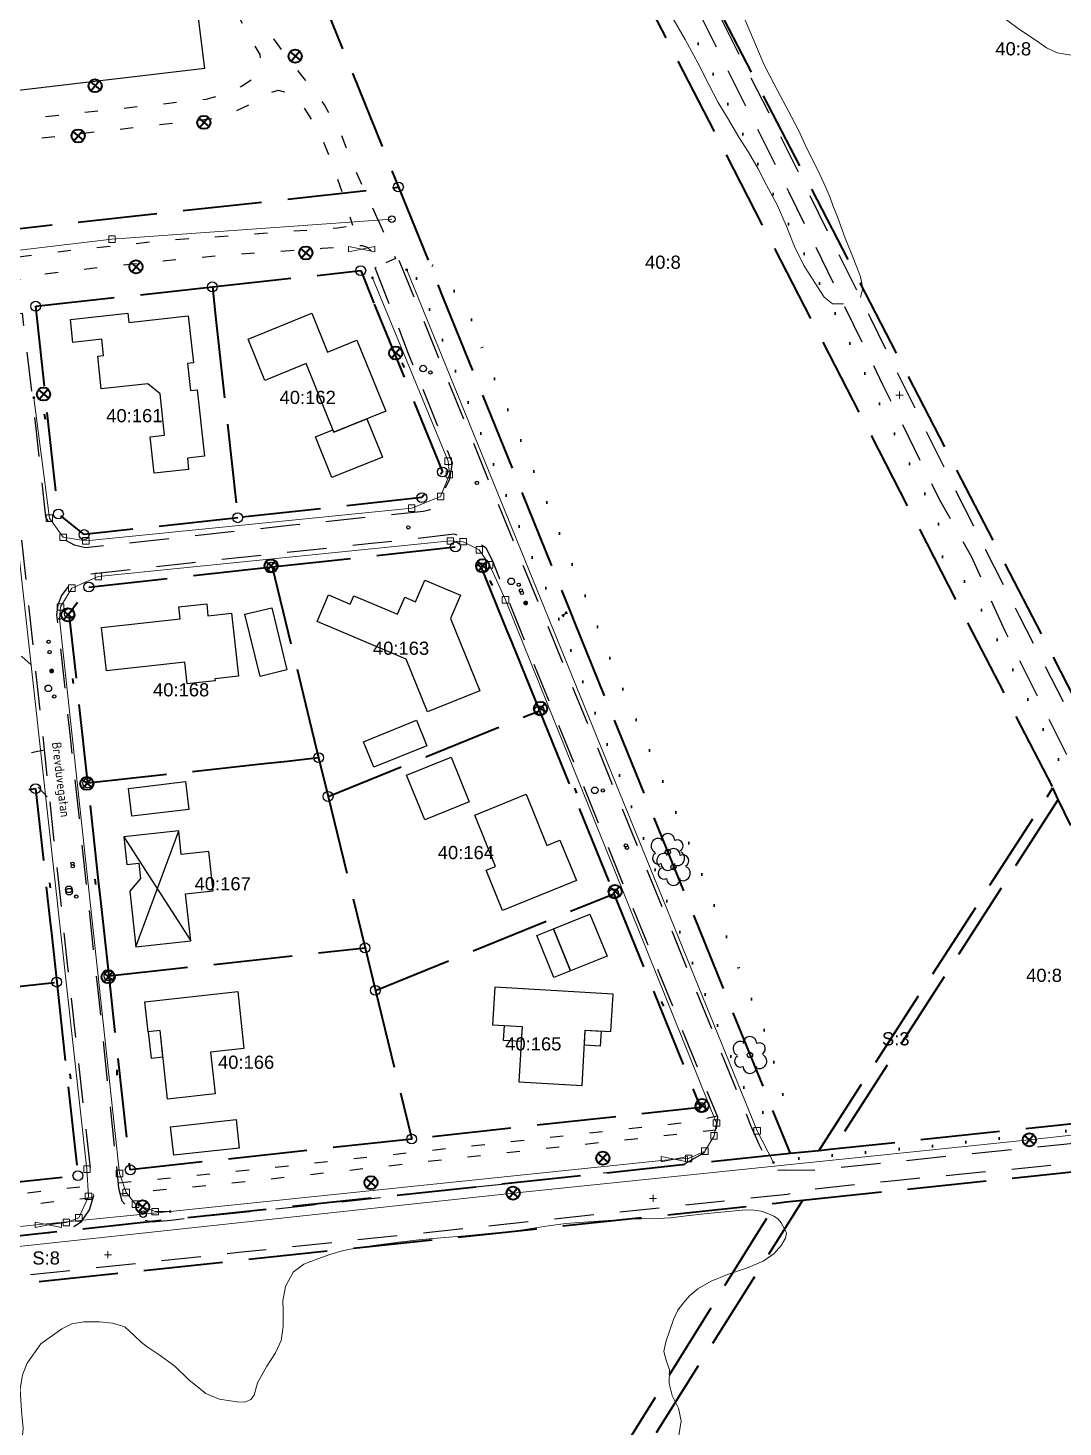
# Model space of a CAD drawing. Header units: metres. Extents: x -12 to 120691, y -61 to 6149382.
# Drawn here: x 120019.4 to 120176.6, y 6148450.2 to 6148662.8 of the extents above; entities that cross this region are included whole.
import ezdxf
from ezdxf.enums import TextEntityAlignment as Align

# ---------------------------------------------------------------- set-up
doc = ezdxf.new("R2010")
doc.units = ezdxf.units.M
for name, pattern in [('Annan_avgränsning_gångban', [6, 2, -4]), ('Annan_avgränsning_körbana', [10, 6, -4]), ('Fastighetsgräns', [16, 12, -4]), ('Heldragen__fast_', [0]), ('Heldragen__skalber__', [0]), ('Heldragen_linje', [2, 1, 1]), ('Prickad__fast_', [5, 0, -5])]:
    doc.linetypes.add(name, pattern=pattern)
doc.layers.get('0').update_dxf_attribs({"linetype": 'CONTINUOUS'})
for name, color, linetype, lineweight in [('BET.BOL_LINE', 9, 'Heldragen_linje', 25), ('BOSTAD.L_LINE', 9, 'Heldragen_linje', 25), ('DR_LINE', 9, 'Heldragen__fast_', 18), ('FASTGR_LINE', 7, 'Fastighetsgräns', 35), ('GÅNGBK_LINE', 9, 'Annan_avgränsning_gångban', 25), ('HÖJDK-1_LINE', 9, 'Heldragen_linje', 18), ('KÖRBANK_LINE', 9, 'Annan_avgränsning_körbana', 25), ('LINJE_LINE', 9, 'Heldragen__fast_', 18), ('STAKE_LINE', 9, 'staket', 25), ('TSKÄRTL_LINE', 9, 'Heldragen_linje', 25), ('TUTHU.L_LINE', 9, 'Heldragen_linje', 25), ('UTHUSL_LINE', 9, 'Heldragen_linje', 25), ('ÄGOSL.K_LINE', 9, 'Prickad__fast_', 60)]:
    doc.layers.add(name, color=color, linetype=linetype, lineweight=lineweight)
for name, color, linetype in [('BV_POINT', 9, 'CONTINUOUS'), ('DAG_POINT', 3, 'CONTINUOUS'), ('DDI_POINT', 9, 'CONTINUOUS'), ('DIB_POINT', 9, 'CONTINUOUS'), ('DRG_POINT', 3, 'CONTINUOUS'), ('DRN_POINT', 7, 'CONTINUOUS'), ('DSP_POINT', 9, 'CONTINUOUS'), ('FASTID_POINT', 9, 'CONTINUOUS'), ('FREGNRT_TEXT', 9, 'CONTINUOUS'), ('GRÄ_POINT', 9, 'CONTINUOUS'), ('HPF_POINT', 7, 'CONTINUOUS'), ('SAG_POINT', 1, 'CONTINUOUS'), ('STOLP.B_POINT', 9, 'CONTINUOUS'), ('TRÄD.LÖ_POINT', 9, 'CONTINUOUS'), ('VDI_POINT', 9, 'CONTINUOUS'), ('VSV_POINT', 5, 'CONTINUOUS'), ('väg-gatunamn text', 3, 'CONTINUOUS')]:
    doc.layers.add(name, color=color, linetype=linetype)
doc.styles.add('ISO', font='iso.shx')
doc.styles.add('Standard_CAD', font='ARIAL.TTF', dxfattribs={"height": 0.2})
doc.linetypes.add('staket', pattern='A,15,["//",ISO,S=3,R=0,X=0,Y=-1.5],15', length=30)

# ---------------------------------------------------------------- blocks, each defined once
blk = doc.blocks.new('Plus__fast_')
at = {"color": 0, "linetype": 'Heldragen__skalber__', "lineweight": 0, "flags": 128}
for points in [[(-0.0675, 0), (0.0675, 0)], [(0, -0.0675), (0, 0.0675)]]:
    blk.add_lwpolyline(points, dxfattribs=at)
blk = doc.blocks.new('DOSSYMB_22')
at = {"color": 0, "linetype": 'Heldragen__skalber__', "lineweight": 0, "flags": 128}
blk.add_lwpolyline([(-50, 10), (-50, -10), (50, 10), (50, -10), (-50, 10)], dxfattribs=at)
blk = doc.blocks.new('Cirkel')
blk.add_ellipse((0, 0), major_axis=(0.5, 0), ratio=1)
blk = doc.blocks.new('DIB')
blk.add_hatch(color=0).paths.add_polyline_path([(0.3, 0, 1), (-0.3, 0, 1)], flags=0)
at = {"color": 0, "linetype": 'Heldragen__skalber__', "lineweight": 0, "flags": 128}
blk.add_lwpolyline([(0.3, 0, 1), (-0.3, 0, 1), (0.3, 0)], format="xyb", dxfattribs=at)
blk = doc.blocks.new('Rektangel')
at = {"color": 0, "linetype": 'Heldragen__skalber__', "lineweight": 0, "flags": 128}
blk.add_lwpolyline([(-0.5, -0.5), (-0.5, 0.5), (0.5, 0.5), (0.5, -0.5), (-0.5, -0.5)], dxfattribs=at)
blk = doc.blocks.new('Ventil')
at = {"color": 0, "linetype": 'Heldragen__skalber__', "lineweight": 35, "flags": 128}
blk.add_lwpolyline([(-0.4, 0), (0.4, 0)], dxfattribs=at)
blk = doc.blocks.new('Belysningsstolpe')
at = {"color": 0, "linetype": 'Heldragen__skalber__', "lineweight": 35, "flags": 128}
for points in [[(-0.38, 0.32), (0.38, -0.32)], [(-0.32, -0.38), (0.32, 0.38)]]:
    blk.add_lwpolyline(points, dxfattribs=at)
at = {"color": 0, "linetype": 'Heldragen__skalber__', "lineweight": 35}
blk.add_circle((0, 0), 0.5, dxfattribs=at)
blk = doc.blocks.new('Gränspunkt')
at = {"color": 0, "linetype": 'Heldragen__skalber__', "lineweight": 25}
blk.add_circle((0, 0), 0.5, dxfattribs=at)
blk = doc.blocks.new('Rutnätspunkt_1')
at = {"color": 0, "linetype": 'Heldragen__skalber__', "lineweight": 25, "flags": 128}
for points in [[(-0.5, 0), (-0.08, 0)], [(0, 0.5), (0, 0.08)], [(0.5, 0), (0.08, 0)], [(0, -0.5), (0, -0.08)]]:
    blk.add_lwpolyline(points, dxfattribs=at)
blk = doc.blocks.new('Backvattenlucka')
for points in [[(0, 0), (-0.4, 0.2), (-0.4, -0.2)], [(0, 0), (0.4, 0.2), (0.4, -0.2)]]:
    blk.add_hatch(color=9).paths.add_polyline_path(points, flags=0)
at = {"color": 0, "linetype": 'Heldragen__skalber__', "lineweight": 0, "flags": 128}
for points in [[(0, 0), (-0.4, 0.2), (-0.4, -0.2), (0, 0)], [(0, 0), (0.4, 0.2), (0.4, -0.2), (0, 0)]]:
    blk.add_lwpolyline(points, dxfattribs=at)
blk = doc.blocks.new('LÖVTRÄD', base_point=(2, 2))
blk.add_circle((2, 2), 0.08)
for centre, radius, start, end in [((2, 2.352), 0.208, 0, 180), ((1.712, 2.192), 0.222, 59.744, 239.744), ((2.288, 2.192), 0.179, 296.565, 116.565), ((1.712, 1.808), 0.179, 116.565, 296.565), ((2.288, 1.808), 0.222, 239.744, 59.744), ((2, 1.648), 0.208, 180, 0)]:
    blk.add_arc(centre, radius, start, end)

msp = doc.modelspace()

# ---------------------------------------------------------------- linework, layer by layer
at = {"layer": 'BET.BOL_LINE', "flags": 128}
for points in [[(120034.002, 6148539.894), (120044.176, 6148524.108)], [(120035.825, 6148523.187), (120042.333, 6148540.806)]]:
    msp.add_lwpolyline(points, dxfattribs=at)
at = {"layer": 'BOSTAD.L_LINE', "flags": 128}
for points in [[(120043.787, 6148619.037), (120044.57, 6148611.9), (120043.675, 6148611.802), (120044.124, 6148607.71), (120045.144, 6148607.821), (120046.253, 6148597.722), (120043.648, 6148597.436), (120043.836, 6148595.727), (120038.628, 6148595.155), (120038.019, 6148600.701), (120040.205, 6148600.942), (120039.515, 6148607.231), (120037.641, 6148608.744), (120030.581, 6148607.97), (120030.038, 6148612.92), (120030.933, 6148613.018), (120030.66, 6148615.504), (120026.267, 6148615.025), (120025.886, 6148618.504), (120034.597, 6148619.459), (120034.752, 6148618.047), (120043.787, 6148619.037)], [(120069.416, 6148615.36), (120073.79, 6148604.584), (120065.902, 6148601.383), (120061.673, 6148611.802), (120055.408, 6148609.259), (120052.865, 6148615.522), (120062.548, 6148619.453), (120064.946, 6148613.546), (120069.416, 6148615.36)], [(120080.13, 6148558.884), (120076.884, 6148566.878), (120063.363, 6148572.639), (120065.08, 6148576.669), (120068.392, 6148575.257), (120068.938, 6148576.538), (120075.563, 6148573.716), (120076.663, 6148576.299), (120078.318, 6148575.593), (120079.73, 6148578.905), (120085.13, 6148576.605), (120083.621, 6148573.09), (120088.08, 6148562.112), (120080.13, 6148558.884)], [(120051.413, 6148564.3), (120047.834, 6148563.908), (120047.867, 6148563.61), (120043.642, 6148563.147), (120043.282, 6148566.429), (120031.354, 6148565.122), (120030.63, 6148571.733), (120042.559, 6148573.039), (120042.363, 6148574.828), (120046.587, 6148575.29), (120046.784, 6148573.501), (120050.362, 6148573.893), (120051.413, 6148564.3)], [(120087.295, 6148543.207), (120095.087, 6148546.372), (120098.248, 6148538.59), (120100.246, 6148539.401), (120102.733, 6148533.277), (120091.5, 6148528.716), (120089.014, 6148534.838), (120090.456, 6148535.425), (120087.295, 6148543.207)], [(120035.825, 6148523.187), (120044.176, 6148524.108), (120043.386, 6148531.264), (120047.561, 6148531.725), (120046.903, 6148537.689), (120042.728, 6148537.228), (120042.333, 6148540.806), (120034.002, 6148539.894), (120034.47, 6148535.719), (120036.259, 6148535.917), (120036.517, 6148533.581), (120034.895, 6148531.671), (120035.825, 6148523.187)], [(120040.644, 6148500.057), (120039.501, 6148510.494), (120037.712, 6148510.298), (120037.213, 6148514.851), (120051.309, 6148516.394), (120052.254, 6148507.767), (120047.183, 6148507.211), (120047.88, 6148500.85), (120040.644, 6148500.057)], [(120108.309, 6148516.001), (120090.34, 6148517.045), (120090.009, 6148511.355), (120094.501, 6148511.093), (120094.014, 6148502.708), (120103.597, 6148502.151), (120104.086, 6148510.536), (120107.979, 6148510.31), (120108.309, 6148516.001)]]:
    msp.add_lwpolyline(points, dxfattribs=at)
at = {"layer": 'DR_LINE', "flags": 128}
for points in [[(119835.777, 6148611.393), (119872.655, 6148613.429), (119946.844, 6148619.887), (119996.03, 6148626.38), (120032.202, 6148630.693), (120074.72, 6148633.764)], [(120071.785, 6148624.845), (120083.265, 6148596.996), (120083.442, 6148594.971), (120082.124, 6148591.624), (120077.723, 6148589.859), (120028.241, 6148584.889), (120024.806, 6148585.415), (120022.691, 6148588.319), (120020.319, 6148606.625)], [(120076.964, 6148626.069), (120130.188, 6148495.245), (120132.669, 6148490.436)], [(120022.556, 6148480.945), (120025.267, 6148481.327), (120027.165, 6148482.033), (120028.627, 6148485.289), (120028.406, 6148489.41), (120015.53, 6148605.851)], [(120024.235, 6148573.029), (120024.381, 6148574.826), (120026.114, 6148577.702), (120030.126, 6148579.44), (120083.598, 6148584.852), (120085.551, 6148584.745), (120087.992, 6148583.499), (120089.567, 6148581.223), (120091.957, 6148575.91), (120124.018, 6148496.428), (120123.64, 6148494.475), (120122.231, 6148492.142), (120119.791, 6148491.055), (120117.622, 6148490.945)], [(120041.045, 6148482.974), (120038.77, 6148482.965), (120035.787, 6148484.101), (120034.375, 6148485.89), (120033.342, 6148488.763), (120024.235, 6148573.029)], [(120117.622, 6148490.945), (120041.045, 6148482.974)], [(120041.045, 6148482.974), (120009.477, 6148479.839)]]:
    msp.add_lwpolyline(points, dxfattribs=at)
at = {"layer": 'FASTGR_LINE', "flags": 128}
for points in [[(120210.036, 6148499.646), (120053.044, 6148803.948)], [(120081.445, 6148728.821), (120175.105, 6148547.358)], [(120044.765, 6148715.277), (120075.709, 6148638.628)], [(119830.444, 6148658.638), (119833.882, 6148651.331), (119835.361, 6148612.309), (120075.709, 6148638.628)], [(120075.709, 6148638.628), (120082.478, 6148621.863)], [(120047.454, 6148623.462), (120069.987, 6148625.93), (120072.048, 6148620.848)], [(120020.613, 6148620.523), (120047.454, 6148623.462)], [(120047.454, 6148623.462), (120047.996, 6148618.508)], [(120021.12, 6148615.892), (120020.613, 6148620.523)], [(120072.048, 6148620.848), (120082.397, 6148595.343), (120079.266, 6148591.443), (120051.295, 6148588.381)], [(120082.478, 6148621.863), (120101.785, 6148574.13)], [(120047.996, 6148618.508), (120051.295, 6148588.381)], [(120051.295, 6148588.381), (120027.968, 6148585.826), (120024.07, 6148588.957), (120021.12, 6148615.892)], [(120056.516, 6148580.905), (120084.374, 6148583.956), (120088.295, 6148580.803), (120092.198, 6148571.189)], [(120028.681, 6148577.857), (120056.516, 6148580.905)], [(120056.516, 6148580.905), (120062.52, 6148556.299)], [(120028.542, 6148548.103), (120025.725, 6148573.845), (120028.681, 6148577.857)], [(120101.785, 6148574.13), (120102.466, 6148572.47)], [(120092.198, 6148571.189), (120092.874, 6148569.521)], [(120102.466, 6148572.47), (120135.188, 6148491.808)], [(120092.874, 6148569.521), (120097.123, 6148559.061)], [(120065.024, 6148546.04), (120097.123, 6148559.061)], [(120097.123, 6148559.061), (120108.407, 6148531.263)], [(120062.52, 6148556.299), (120062.977, 6148554.423)], [(120062.977, 6148554.423), (120063.583, 6148551.939)], [(120058.862, 6148551.423), (120063.583, 6148551.939)], [(120063.583, 6148551.939), (120065.024, 6148546.04)], [(120028.542, 6148548.103), (120055.295, 6148551.032)], [(120055.295, 6148551.032), (120058.862, 6148551.423)], [(120030.224, 6148532.755), (120028.542, 6148548.103)], [(119987.787, 6148543.64), (120020.59, 6148547.232), (120022.77, 6148527.323)], [(120065.024, 6148546.04), (120070.636, 6148523.036)], [(120139.537, 6148492.222), (120175.105, 6148547.358)], [(120175.917, 6148545.568), (120141.727, 6148492.453)], [(120175.917, 6148545.568), (120175.105, 6148547.358)], [(120198.832, 6148498.467), (120175.917, 6148545.568)], [(120030.449, 6148530.693), (120030.224, 6148532.755)], [(120031.754, 6148518.78), (120030.449, 6148530.693)], [(120072.211, 6148516.58), (120108.407, 6148531.263)], [(120108.407, 6148531.263), (120121.591, 6148498.795), (120077.725, 6148493.992)], [(120022.77, 6148527.323), (120022.996, 6148525.258)], [(120022.996, 6148525.258), (120023.809, 6148517.839)], [(120031.754, 6148518.78), (120070.636, 6148523.036)], [(120070.636, 6148523.036), (120072.211, 6148516.58)], [(120023.809, 6148517.839), (120027.028, 6148488.439), (119994.225, 6148484.847)], [(120011.519, 6148516.492), (120023.809, 6148517.839)], [(120077.725, 6148493.992), (120034.981, 6148489.31), (120031.754, 6148518.78)], [(120072.211, 6148516.58), (120077.725, 6148493.992)], [(120198.832, 6148498.467), (120141.727, 6148492.453)], [(120141.727, 6148492.453), (120139.537, 6148492.222)], [(120135.188, 6148491.808), (119963.131, 6148473.403)], [(120139.537, 6148492.222), (120135.188, 6148491.808)], [(120137.122, 6148484.705), (120202.208, 6148491.57)], [(119957.508, 6148465.587), (120132.484, 6148484.176)], [(120049.274, 6148349.473), (120133.065, 6148484.249)], [(120274.409, 6148243.664), (120138.86, 6148282.197), (120052.532, 6148350.29), (120137.122, 6148484.705)], [(120132.484, 6148484.176), (120133.065, 6148484.249)], [(120133.065, 6148484.249), (120134.584, 6148484.437)], [(120134.584, 6148484.437), (120137.122, 6148484.705)]]:
    msp.add_lwpolyline(points, dxfattribs=at)
at = {"layer": 'GÅNGBK_LINE', "flags": 128}
for points in [[(120072.633, 6148633.571), (120068.745, 6148642.156), (120067.078, 6148646.456), (120064.489, 6148651.125), (120061.596, 6148654.862), (120058.13, 6148659.251), (120056.504, 6148661.517), (120054.519, 6148665.07), (120052.586, 6148669.931), (120051.673, 6148675.811), (120050.59, 6148685.197), (120049.911, 6148690.807), (120048.986, 6148695.464), (120046.901, 6148700.369), (120045.041, 6148703.481), (120043.497, 6148705.006), (120040.732, 6148706.735), (120038.105, 6148707.729), (120033.85, 6148708.944), (120028.618, 6148710.054), (120023.485, 6148710.628), (120017.418, 6148711.125), (120010.655, 6148711.292), (120004.468, 6148711.123), (119994.768, 6148710.513), (119986.041, 6148709.512)], [(120036.394, 6148699.829), (120036.593, 6148701.689), (120036.791, 6148702.771), (120037.824, 6148703.805), (120038.541, 6148704.402), (120040.839, 6148703.246), (120042.153, 6148702.134), (120043.712, 6148700.085), (120045.203, 6148697.025), (120046.326, 6148693.727), (120047.005, 6148689.835), (120047.842, 6148682.309), (120048.8, 6148674.104), (120049.564, 6148669.551), (120051.388, 6148664.647), (120053.161, 6148661.234), (120054.676, 6148658.774), (120054.836, 6148657.285), (120054.601, 6148656.107), (120053.954, 6148655.273), (120051.865, 6148653.877), (120048.704, 6148652.501), (120046.433, 6148651.933), (120016.573, 6148648.679), (119986.122, 6148645.204), (119981.518, 6148644.845), (119979.682, 6148645.872), (119976.963, 6148648.603), (119975.714, 6148651.202), (119975.135, 6148655.469), (119974.482, 6148660.084), (119973.451, 6148663.231), (119971.882, 6148666.026), (119970.253, 6148668.346), (119969.362, 6148669.583), (119971.192, 6148671.103), (119965.754, 6148677.878), (119963.96, 6148676.377), (119963.099, 6148677.369), (119962.486, 6148679.089), (119962.682, 6148681.263), (119963.481, 6148684.687), (119964.848, 6148687.378), (119967.445, 6148690.375), (119969.485, 6148692.337), (119973.529, 6148695.931), (119978.506, 6148696.445), (119978.733, 6148693.149)], [(120016.996, 6148632.603), (120015.696, 6148643.531), (120016.221, 6148644.671), (120017.124, 6148645.611), (120032.033, 6148647.283), (120045.255, 6148648.784), (120047.626, 6148649.1), (120050.548, 6148649.972), (120053.909, 6148651.574), (120055.794, 6148652.812), (120057.444, 6148653.349), (120059.23, 6148652.909), (120061.367, 6148650.66), (120063.803, 6148646.771), (120065.84, 6148641.798), (120068.742, 6148632.814)], [(120072.633, 6148633.571), (120075.262, 6148627.767), (120072.511, 6148626.513), (120072.443, 6148626.704), (120071.708, 6148628.8), (120071.018, 6148629.429), (120070.272, 6148629.716), (120064.13, 6148629.275), (120048.853, 6148628.213), (120032.805, 6148626.674), (120018.35, 6148624.956), (120017.803, 6148624.118), (120017.951, 6148622.263), (120018.273, 6148619.434), (120015.132, 6148619.077), (120014.897, 6148621.848), (120014.707, 6148623.82), (120013.946, 6148624.437), (120012.347, 6148624.236), (119996.266, 6148621.95), (119981.239, 6148619.933), (119958.11, 6148617.041), (119945.299, 6148615.564), (119944.82, 6148615.06), (119944.723, 6148614.028), (119944.932, 6148612.384), (119941.552, 6148611.955), (119941.469, 6148613.592), (119941.262, 6148614.495), (119940.858, 6148615.051), (119938.903, 6148614.857), (119918.776, 6148612.811), (119900.609, 6148611.294), (119878.428, 6148609.594), (119877.62, 6148608.593), (119877.944, 6148604.511), (119874.751, 6148604.258), (119874.462, 6148608.456), (119873.635, 6148609.284), (119862.666, 6148608.599)], [(120018.007, 6148628.032), (120024.782, 6148628.903), (120040.47, 6148630.551), (120059.309, 6148631.913), (120066.448, 6148632.424), (120068.742, 6148632.814)], [(120021.951, 6148553.093), (120020.67, 6148552.798), (120019.776, 6148552.592), (120018.551, 6148552.775), (120017.127, 6148553.261), (120015.569, 6148554.11), (120014.043, 6148555.114), (120012.339, 6148556.332), (120011.093, 6148557.359), (120009.865, 6148558.542), (120008.655, 6148559.866), (120007.769, 6148561.136), (120007.319, 6148562.486), (120007.13, 6148564.133), (120007.203, 6148565.536), (120007.531, 6148566.765), (120008.416, 6148568.236), (120009.568, 6148569.203), (120010.771, 6148569.774), (120011.939, 6148570.03), (120013.092, 6148569.956), (120014.316, 6148569.647), (120016.121, 6148568.946), (120017.855, 6148567.869), (120018.488, 6148567.314), (120020.617, 6148565.451)], [(119950.748, 6148560.956), (119952.4, 6148562.787), (119952.811, 6148563.242), (119953.631, 6148564.297), (119954.578, 6148565.184), (119955.447, 6148565.766), (119956.406, 6148566.147), (119957.556, 6148565.996), (119959.029, 6148565.695), (119960.549, 6148565.297), (119961.962, 6148564.789), (119963.062, 6148564.245), (119964.442, 6148563.465), (119965.198, 6148562.852), (119972.122, 6148560.588), (119973.339, 6148560.791), (119974.466, 6148560.969), (119975.674, 6148561.008), (119976.806, 6148560.865), (119978.659, 6148560.44), (119980.445, 6148559.889), (119982.118, 6148559.32), (119983.814, 6148558.411), (119985.51, 6148557.037), (119986.947, 6148555.762), (119989.073, 6148554.3), (119990.94, 6148553.434), (119993.263, 6148552.705), (119994.995, 6148552.476), (119996.931, 6148552.484), (119998.964, 6148553.039), (120000.933, 6148553.881), (120002.839, 6148554.258), (120005.054, 6148554.411), (120006.858, 6148554.451), (120008.632, 6148554.265), (120010.578, 6148553.908), (120012.335, 6148553.311), (120013.971, 6148552.557), (120015.675, 6148551.55), (120017.297, 6148550.542), (120018.684, 6148549.605), (120019.96, 6148548.501), (120020.877, 6148547.538), (120022.764, 6148545.558)], [(120033.126, 6148487.327), (120055.866, 6148489.589), (120119.374, 6148496.52), (120124.111, 6148497.51)], [(120123.978, 6148495.358), (120120.234, 6148494.928), (120096.885, 6148492.401), (120053.555, 6148487.603), (120033.434, 6148485.609)], [(119959.763, 6148479.101), (119985.82, 6148481.938), (120029.221, 6148486.961)], [(120029.333, 6148485.081), (120026.844, 6148484.833), (120000.918, 6148481.904), (119962.169, 6148477.61), (119960.089, 6148477.355)]]:
    msp.add_lwpolyline(points, dxfattribs=at)
at = {"layer": 'HÖJDK-1_LINE', "flags": 128}
for points in [[(120340.956, 6148789.762), (120340.294, 6148788.283), (120339.054, 6148787.491), (120336.554, 6148786.045), (120333.539, 6148784.802), (120331, 6148783.915), (120329.544, 6148783.373), (120327.225, 6148782.319), (120324.378, 6148780.864), (120321.275, 6148778.961), (120318.492, 6148776.254), (120316.727, 6148773.546), (120315.639, 6148771.096), (120315.364, 6148769.538), (120315.702, 6148768.289), (120316.579, 6148763.743), (120317.4, 6148759.116), (120317.469, 6148756.694), (120317.181, 6148755.043), (120317.25, 6148753.212), (120317.464, 6148750.317), (120317.543, 6148746.707), (120317.429, 6148743.966), (120317.557, 6148741.17), (120317.875, 6148738.049), (120318.034, 6148735.871), (120317.833, 6148733.502), (120317.637, 6148730.169), (120317.371, 6148727.654), (120317.018, 6148725.831), (120316.77, 6148723.809), (120316.322, 6148722.41), (120315.744, 6148720.939), (120315.189, 6148719.38), (120314.453, 6148715.959), (120314.064, 6148714.162), (120313.784, 6148710.942), (120314.106, 6148706.06), (120314.239, 6148702.425), (120314.666, 6148699.327), (120315.028, 6148697.194), (120315.784, 6148694.633), (120316.233, 6148692.251), (120316.121, 6148689.609), (120315.839, 6148687.168), (120315.285, 6148685.67), (120314.617, 6148684.003), (120313.896, 6148682.559), (120313.099, 6148680.45), (120311.713, 6148677.338), (120310.48, 6148675.361), (120309.395, 6148673.924), (120308.232, 6148672.389), (120306.76, 6148670.169), (120304.928, 6148667.165), (120303.67, 6148665.015), (120302.63, 6148663.814), (120301.465, 6148662.676), (120299.846, 6148661.173), (120298.177, 6148659.646), (120297.06, 6148658.806), (120297.047, 6148658.801), (120296.444, 6148657.676), (120295.291, 6148654.881), (120294.045, 6148652.361), (120292.748, 6148649.407), (120291.194, 6148647.616), (120289.49, 6148646.425), (120287.525, 6148645.767), (120284.423, 6148645.178), (120281.308, 6148645.134), (120279.331, 6148645.148), (120277.351, 6148645.025), (120274.249, 6148644.382), (120271.367, 6148643.655), (120269.505, 6148643.192), (120267.468, 6148642.7), (120265.584, 6148642.363), (120262.506, 6148641.713), (120259.555, 6148641.193), (120257.553, 6148641.222), (120254.82, 6148641.794), (120251.64, 6148642.163), (120248.313, 6148642.668), (120245.601, 6148643.025), (120243.21, 6148643.372), (120240.728, 6148644.059), (120237.241, 6148645.191), (120233.974, 6148646.252), (120230.703, 6148647.077), (120227.774, 6148647.677), (120225.607, 6148648.133), (120223.665, 6148648.644), (120221.403, 6148649.237), (120218.973, 6148650.073), (120216.196, 6148650.899), (120212.729, 6148651.793), (120209.134, 6148652.484), (120207.092, 6148652.965), (120205.743, 6148653.516), (120203.918, 6148654.294), (120201.265, 6148655.174), (120198.752, 6148655.576), (120196.14, 6148655.923), (120194.218, 6148656.273), (120191.78, 6148656.71), (120190.615, 6148656.86), (120190.147, 6148656.919), (120187.842, 6148657.238), (120184.731, 6148657.388), (120182.969, 6148657.705), (120180.928, 6148658.185), (120178.168, 6148658.602), (120175.754, 6148659.037), (120174.162, 6148659.776), (120172.724, 6148660.776), (120170.016, 6148662.57), (120166.29, 6148665.351), (120162.696, 6148667.388), (120159.875, 6148668.494), (120158.032, 6148668.989), (120156.483, 6148669.37), (120154.731, 6148669.566), (120151.744, 6148669.737), (120148.175, 6148670.473), (120145.151, 6148671.314), (120141.99, 6148672.665), (120138.948, 6148673.836), (120136.622, 6148674.994), (120133.043, 6148677.68), (120130.11, 6148679.39), (120127.778, 6148680.19), (120125.42, 6148680.922), (120124.138, 6148681.059), (120123.157, 6148680.83), (120122.465, 6148680.264), (120121.673, 6148678.944), (120121.713, 6148677.819), (120122.238, 6148676.128), (120122.962, 6148674.309), (120124.009, 6148672.237), (120126.319, 6148668.361), (120128.599, 6148663.515), (120130.108, 6148659.926), (120131.268, 6148657.209), (120132.049, 6148655.611), (120133.282, 6148653.312), (120134.951, 6148650.141), (120136.484, 6148647.268), (120137.763, 6148644.499), (120139.405, 6148641.179), (120140.636, 6148638.56), (120141.229, 6148637.115), (120141.702, 6148635.82), (120142.387, 6148634.077), (120142.893, 6148632.682), (120143.541, 6148630.841), (120144.553, 6148628.399), (120145.423, 6148626.181), (120145.911, 6148624.998), (120146.222, 6148623.237), (120145.87, 6148621.91), (120145.853, 6148621.895)], [(120143.288, 6148620.865), (120141.655, 6148620.901), (120140.358, 6148621.891), (120138.906, 6148624.193), (120137.267, 6148626.722), (120135.841, 6148629.593), (120134.593, 6148632.782), (120133.219, 6148635.923), (120131.613, 6148638.895), (120130.327, 6148641.417), (120128.875, 6148643.942), (120127.411, 6148646.221), (120125.705, 6148649.121), (120124.294, 6148651.472), (120122.867, 6148654.195), (120121.251, 6148657.39), (120119.263, 6148661.038), (120117.435, 6148664.164), (120115.17, 6148667.57), (120113.106, 6148670.428), (120111.224, 6148673.432), (120109.856, 6148676.524), (120108.56, 6148678.6), (120106.172, 6148681.589), (120103.391, 6148684.615), (120101.42, 6148686.139), (120099.072, 6148687.418), (120096.184, 6148688.84), (120093.492, 6148690.196), (120091.149, 6148691.721), (120088.424, 6148693.894), (120086.769, 6148695.499), (120084.315, 6148696.704), (120081.237, 6148698.552), (120078.888, 6148699.764), (120076.72, 6148701.604), (120075.519, 6148704.174), (120074.656, 6148706.588), (120073.973, 6148708.901), (120072.544, 6148711.944), (120070.741, 6148715.39), (120068.4, 6148719.441), (120066.369, 6148723.04), (120064.01, 6148726.151), (120061.947, 6148729.109), (120060.791, 6148731.087)], [(120074.375, 6148367.805), (120074.58, 6148368.437), (120074.924, 6148369.419), (120075.429, 6148371.015), (120075.883, 6148372.737), (120076.33, 6148374.606), (120076.746, 6148376.55), (120077.144, 6148378.842), (120077.472, 6148381.183), (120077.676, 6148383.527), (120078.145, 6148386.162), (120078.806, 6148388.374), (120079.488, 6148390.189), (120079.95, 6148392.008), (120080.24, 6148393.585), (120080.699, 6148395.8), (120081.453, 6148398.578), (120082.383, 6148400.759), (120083.293, 6148403.164), (120083.887, 6148405.055), (120084.961, 6148407.332), (120086.197, 6148409.582), (120088.456, 6148412.429), (120089.862, 6148414.453), (120091.111, 6148417.024), (120092.936, 6148419.928), (120095.052, 6148422.803), (120097.497, 6148425.769), (120099.988, 6148428.933), (120102.99, 6148431.647), (120105.35, 6148433.441), (120107.806, 6148435.137), (120110.043, 6148437.048), (120112.617, 6148439.602), (120114.96, 6148442.25), (120116.465, 6148444.42), (120117.722, 6148446.866), (120118.234, 6148448.635), (120118.634, 6148451.174), (120118.24, 6148453.109), (120117.283, 6148455.056), (120116.812, 6148456.87), (120116.862, 6148458.945), (120116.305, 6148460.562), (120116.044, 6148461.692), (120116.322, 6148463.194), (120116.935, 6148464.937), (120117.496, 6148466.557), (120118.125, 6148467.978), (120119.011, 6148469.134), (120119.993, 6148470.24), (120121.174, 6148471.253), (120123.198, 6148472.379), (120125.665, 6148473.417), (120128.577, 6148474.391), (120131.094, 6148475.464), (120132.761, 6148476.595), (120133.846, 6148477.822), (120134.497, 6148478.933), (120134.642, 6148479.759), (120134.361, 6148480.345), (120133.837, 6148481.258), (120133.39, 6148481.797), (120132.818, 6148482.207), (120131.801, 6148482.697), (120130.819, 6148483.041), (120129.697, 6148483.175), (120128.475, 6148483.222), (120127.361, 6148483.119), (120125.801, 6148482.986), (120124.216, 6148482.819), (120122.135, 6148482.631), (120119.461, 6148482.339), (120117.082, 6148482.044), (120115.078, 6148481.938), (120112.605, 6148481.873), (120109.86, 6148481.79), (120106.84, 6148481.585), (120103.87, 6148481.377), (120101.147, 6148481.159), (120098.521, 6148480.823), (120095.867, 6148480.384), (120093.263, 6148479.976), (120089.897, 6148479.701), (120085.842, 6148479.313), (120082.153, 6148478.983), (120078.809, 6148478.674), (120075.763, 6148478.31), (120072.665, 6148477.929), (120069.789, 6148477.491), (120067.384, 6148477.04), (120065.295, 6148476.438), (120063.454, 6148475.797), (120061.337, 6148475.003), (120059.742, 6148473.746), (120058.547, 6148471.596), (120058.132, 6148469.404), (120058.214, 6148468.067), (120058.222, 6148465.521), (120057.892, 6148463.378), (120057.053, 6148461.517), (120055.721, 6148459.491), (120054.284, 6148456.974), (120053.804, 6148455.092), (120053.31, 6148454.431), (120052.4, 6148454.041), (120051.239, 6148454.055), (120048.48, 6148454.493), (120046.444, 6148455.333), (120043.867, 6148457.431), (120041.756, 6148459.488), (120039.368, 6148461.189), (120037.564, 6148462.444), (120036.637, 6148463.112), (120035.597, 6148464.169), (120034.165, 6148465.461), (120032.284, 6148466), (120030.312, 6148466.248), (120027.939, 6148466.236), (120026.128, 6148465.899), (120024.581, 6148465.136), (120021.372, 6148462.898), (120019.344, 6148459.948), (120018.615, 6148458.182), (120018.255, 6148455.99), (120018.483, 6148452.723), (120018.717, 6148450), (120018.483, 6148447.459), (120017.778, 6148444.754), (120017.334, 6148442.884), (120017.339, 6148440.858), (120017.3, 6148438.288), (120016.436, 6148435.981), (120014.924, 6148433.614), (120012.921, 6148431.232), (120011.557, 6148429.379), (120009.458, 6148427.024), (120007.548, 6148424.688), (120006.316, 6148421.773), (120005.881, 6148419.778), (120005.296, 6148417.294), (120004.601, 6148415.182), (120004.272, 6148413.866), (120003.974, 6148412.056), (120003.195, 6148410.266), (120001.497, 6148408.424), (119999.834, 6148408.051), (119997.441, 6148408.314), (119994.61, 6148408.878), (119991.838, 6148409.943), (119988.513, 6148411.746), (119985.081, 6148413.182), (119982.362, 6148414.408), (119978.881, 6148416.235), (119975.401, 6148418.01), (119972.833, 6148419.375), (119971.418, 6148420.713), (119969.288, 6148422.922), (119966.151, 6148426.593), (119964.426, 6148429.098), (119964.111, 6148430.204), (119963.498, 6148432.663), (119962.765, 6148435.842), (119962.844, 6148437.793), (119963.117, 6148440.358), (119963.472, 6148443.613), (119963.635, 6148444.864), (119963.666, 6148444.9), (119964.111, 6148445.881), (119964.888, 6148447.15), (119965.552, 6148448.373), (119966.241, 6148449.966), (119966.911, 6148451.955), (119967.476, 6148454.489), (119967.987, 6148456.555), (119968.781, 6148458.962), (119969.117, 6148461.08), (119969.19, 6148462.179), (119968.901, 6148463.248), (119968.311, 6148463.952), (119967.772, 6148464.264), (119967.247, 6148464.552), (119966.792, 6148464.695), (119965.655, 6148464.668), (119963.699, 6148464.492), (119960.304, 6148464.019), (119957.236, 6148463.9), (119955.285, 6148463.964), (119953.436, 6148464.218), (119952.154, 6148464.392), (119950.084, 6148464.714), (119947.635, 6148464.616), (119946.022, 6148464.298), (119943.96, 6148463.789), (119941.7, 6148463.188), (119939.237, 6148462.376), (119936.475, 6148461.434), (119934.538, 6148460.958), (119932.282, 6148460.639), (119930.052, 6148460.381), (119926.611, 6148460.072), (119923.958, 6148459.659), (119921.145, 6148458.653), (119918.768, 6148457.156), (119917.246, 6148456.455), (119914.831, 6148455.567), (119912.888, 6148454.773), (119910.473, 6148453.951), (119908.355, 6148453.049), (119906.21, 6148452.064), (119903.414, 6148450.652), (119900.477, 6148449.636), (119898.139, 6148448.911), (119896.063, 6148447.658), (119893.199, 6148444.865), (119890.082, 6148442.211), (119887.972, 6148440.477), (119886.765, 6148439.433), (119885.232, 6148438.203), (119883.507, 6148437.192), (119881.565, 6148436.42), (119879.743, 6148435.604), (119877.93, 6148434.513), (119877.842, 6148434.445), (119877.83, 6148434.439), (119877.742, 6148434.394), (119876.908, 6148434.021), (119876.234, 6148433.708), (119874.994, 6148432.867), (119872.994, 6148431.745), (119871.389, 6148430.58), (119868.628, 6148427.787), (119867.001, 6148426.243), (119865.57, 6148425.199), (119864.288, 6148424.088), (119862.961, 6148422.545), (119861.592, 6148420.323), (119860.087, 6148417.832), (119858.488, 6148415.516), (119857.378, 6148413.263), (119857.002, 6148410.447), (119857.376, 6148406.225), (119857.519, 6148403.108), (119857.698, 6148399.794), (119857.795, 6148396.949), (119857.246, 6148394.092), (119856.863, 6148391.431), (119856.418, 6148389.216), (119855.976, 6148387.396), (119856.221, 6148384.4), (119855.697, 6148380.659), (119854.429, 6148377.348), (119853.254, 6148374.727), (119852.718, 6148372.809), (119852.522, 6148372.263), (119852.43, 6148372.042), (119852.122, 6148370.751), (119851.759, 6148367.527), (119851.6, 6148364.811), (119851.559, 6148362.588), (119851.708, 6148360.335), (119852.006, 6148356.671), (119851.678, 6148353.514), (119850.709, 6148350.888), (119849.37, 6148349.259), (119848.062, 6148347.74), (119846.862, 6148346.157), (119846.329, 6148344.364), (119846.068, 6148342.738), (119846.185, 6148341.697), (119846.466, 6148340.654), (119847.039, 6148339.518), (119847.484, 6148338.854), (119847.521, 6148338.835), (119847.509, 6148338.835), (119847.521, 6148338.835), (119847.539, 6148338.791), (119847.769, 6148338.496), (119848.099, 6148337.959), (119848.737, 6148337.681), (119849.978, 6148337.315), (119851.7, 6148336.909), (119853.378, 6148336.79), (119855.775, 6148336.753), (119859.084, 6148336.59), (119861.111, 6148336.617), (119862.37, 6148336.534), (119863.217, 6148336.239), (119864.199, 6148335.891)]]:
    msp.add_lwpolyline(points, dxfattribs=at)
at = {"layer": 'KÖRBANK_LINE', "flags": 128}
for points in [[(120080.906, 6149381.541), (120094.242, 6149347.476), (120103.226, 6149324.324), (120113.839, 6149297.92), (120121.86, 6149278.127), (120131.133, 6149256.163), (120139.769, 6149235.776), (120149.274, 6149213.634), (120157.147, 6149194.968), (120161.863, 6149184.321), (120165.357, 6149176.522), (120169.156, 6149168.618), (120173.34, 6149160.738), (120178.127, 6149151.905), (120183.28, 6149143.843), (120189.238, 6149134.576), (120198.504, 6149120.434), (120206.851, 6149108.774), (120215.873, 6149095.88), (120224.124, 6149083.365), (120233.563, 6149069.471), (120243.148, 6149056.168), (120252.07, 6149045.05), (120261.579, 6149035.378), (120277.409, 6149020.494), (120295.328, 6149004.354), (120310.953, 6148990.004), (120326.929, 6148975.417), (120341.426, 6148961.574), (120356.085, 6148947.656), (120372.998, 6148932.021), (120386.367, 6148919.22), (120397.733, 6148908.362), (120413.129, 6148893.786), (120430.596, 6148876.39), (120451.006, 6148856.008), (120458.023, 6148849.646), (120461.154, 6148846.446), (120462.931, 6148843.601), (120463.367, 6148841.566), (120463.277, 6148839.003), (120462.436, 6148837.141), (120461.11, 6148836.006), (120458.011, 6148834.548), (120447.274, 6148830.715), (120426.14, 6148823.464), (120401.099, 6148815.181), (120379.788, 6148806.784), (120359.115, 6148799.708), (120337.707, 6148791.697), (120319.812, 6148785.129), (120302.325, 6148778.813), (120283.081, 6148772.47), (120269.708, 6148768.028), (120257.734, 6148763.677), (120241.878, 6148758.459), (120227.81, 6148754.438), (120211.282, 6148749.095), (120198.79, 6148744.506), (120187.27, 6148739.986), (120171.005, 6148733.052), (120155.958, 6148727.351), (120140.668, 6148720.634), (120127.063, 6148715.235), (120118.314, 6148711.223), (120114.308, 6148709.211), (120110.757, 6148706.83), (120108.151, 6148704.408), (120106.542, 6148702.139), (120106.113, 6148699.595), (120106.912, 6148696.243), (120108.232, 6148692.645), (120111.477, 6148684.888), (120122.891, 6148662.035), (120135.026, 6148637.848), (120149.247, 6148608.618), (120157.899, 6148591.11), (120162.736, 6148582.463), (120167.793, 6148571.228), (120177.193, 6148552.354), (120186.889, 6148533.007), (120193.323, 6148520.448), (120198.242, 6148510.619), (120201.079, 6148504.114), (120201.833, 6148500.522), (120201.603, 6148498.265), (120201.006, 6148496.998), (120199.278, 6148495.821), (120196.466, 6148495.175), (120166.365, 6148492.106), (120138.94, 6148489.251)], [(120512.202, 6148439.245), (120474.031, 6148433.132), (120440.716, 6148427.531), (120405.39, 6148420.958), (120371.337, 6148414.633), (120337.668, 6148408.63), (120310.992, 6148403.22), (120289.206, 6148399.218), (120280.194, 6148398.747), (120276.625, 6148399.171), (120273.667, 6148400.537), (120270.415, 6148403.135), (120267.613, 6148406.495), (120265.953, 6148409.908), (120265.132, 6148413.218), (120263.754, 6148429.99), (120261.948, 6148457.985), (120260.095, 6148479.5), (120259.276, 6148483.831), (120257.565, 6148489.197), (120254.64, 6148493.772), (120252.173, 6148496.504), (120249.596, 6148498.083), (120246.295, 6148499.301), (120243.938, 6148500.056), (120240.613, 6148500.323), (120236.088, 6148500.231), (120229.411, 6148499.769), (120212.37, 6148497.622), (120208.136, 6148497.257), (120207.058, 6148497.417), (120206.156, 6148498.392), (120205.694, 6148499.927), (120204.797, 6148503.176), (120203.388, 6148506.788), (120199.906, 6148515.328), (120191.246, 6148531.738), (120179.275, 6148555.374), (120170.032, 6148573.439), (120159.708, 6148593.786), (120147.453, 6148618.66), (120133.134, 6148647.608), (120122.436, 6148668.687), (120115.979, 6148682.037), (120112.438, 6148690.288), (120111.172, 6148693.829), (120110.584, 6148698.123), (120110.942, 6148700.915), (120112.579, 6148703.78), (120115.01, 6148706.264), (120118.904, 6148708.562), (120123.978, 6148711.366), (120139.792, 6148717.43), (120160.53, 6148726.584), (120177.095, 6148733.382), (120193.437, 6148740.114), (120206.932, 6148744.809), (120218.339, 6148748.539), (120226.294, 6148751.234), (120235.669, 6148754.09), (120246.783, 6148757.724), (120259.814, 6148761.803), (120275.945, 6148767.28), (120294.373, 6148773.62), (120311.871, 6148779.828), (120329.705, 6148785.831), (120343.101, 6148790.512), (120359.177, 6148796.388), (120378.639, 6148803.766), (120396.144, 6148810.001), (120409.256, 6148815.326), (120417.376, 6148818.166), (120428.704, 6148822.007), (120439.087, 6148825.275), (120450.476, 6148828.764), (120454.865, 6148830.136), (120457.418, 6148830.772), (120459.196, 6148830.164), (120462.037, 6148826.752), (120465.753, 6148821.68), (120470.257, 6148816.584), (120474.321, 6148813.667), (120477.451, 6148811.922), (120480.675, 6148810.948), (120483.935, 6148810.818), (120488.924, 6148812.181)], [(119862.519, 6148462.67), (119869.132, 6148463.389), (119873.362, 6148463.826), (119875.196, 6148464.837), (119876.774, 6148466.148), (119877.539, 6148468.453), (119877.605, 6148482.801), (119876.689, 6148512.479), (119875.681, 6148546.593), (119874.484, 6148592.486), (119874.426, 6148604.233), (119878.262, 6148604.537), (119878.616, 6148590.003), (119879.003, 6148573.88), (119880.468, 6148570.767), (119882.638, 6148569.003), (119884.971, 6148568.187), (119889.644, 6148568.601), (119893.883, 6148569.089), (119933.02, 6148573.387), (119939.775, 6148574.184), (119941.591, 6148575.139), (119943.191, 6148576.667), (119944.236, 6148578.675), (119944.633, 6148580.4), (119942.738, 6148597.934), (119941.231, 6148611.913), (119945.043, 6148612.398), (119947.801, 6148588.137), (119949.201, 6148575.256), (119953.714, 6148533.551), (119955.688, 6148515.578), (119958.969, 6148485.651), (119959.944, 6148477.611), (119961.331, 6148475.167), (119962.964, 6148473.96), (119965.349, 6148473.401), (119993.661, 6148476.705), (120019.695, 6148479.5), (120023.59, 6148479.844), (120025.248, 6148479.989), (120027.592, 6148481.461), (120028.785, 6148483.229), (120029.427, 6148485.398), (120029.13, 6148487.767), (120025.459, 6148520.588), (120019.776, 6148573.253), (120014.785, 6148619.037), (120018.556, 6148619.466), (120020.641, 6148601.948), (120022.099, 6148588.514), (120022.59, 6148587.643), (120023.997, 6148585.61), (120026.444, 6148584.257), (120028.189, 6148583.852), (120059.589, 6148587.295), (120079.512, 6148589.388), (120080.51, 6148589.621), (120081.246, 6148590.442), (120082.455, 6148592.119), (120083.541, 6148594.321), (120083.941, 6148596.699), (120077.259, 6148613.3), (120072.2, 6148626.378), (120075.648, 6148627.862), (120111.307, 6148540.162), (120129.156, 6148496.221), (120130.455, 6148493.199), (120131.847, 6148490.461), (120133.28, 6148489.285), (120134.328, 6148489.312), (120138.94, 6148489.251)], [(120032.879, 6148489.832), (120033.203, 6148486.541), (120033.68, 6148484.617), (120035.227, 6148482.813), (120036.902, 6148481.734), (120038.316, 6148481.391), (120041.126, 6148481.691), (120044.892, 6148482.117), (120060.941, 6148483.795), (120108.755, 6148489.064), (120118.89, 6148490.062), (120122.184, 6148491.929), (120123.945, 6148495.065), (120124.199, 6148497.292), (120110.119, 6148532.108), (120097.643, 6148562.873), (120090.026, 6148581.763), (120089.06, 6148583.775), (120087.443, 6148584.812), (120085.858, 6148585.404), (120084.172, 6148585.887), (120078.389, 6148585.183), (120071.091, 6148584.403), (120043.576, 6148581.446), (120028.208, 6148579.747), (120026.991, 6148579.081), (120025.547, 6148577.943), (120024.513, 6148576.586), (120023.981, 6148575.154), (120023.755, 6148573.624), (120023.991, 6148571.866), (120025.783, 6148555.541), (120030.037, 6148516.598), (120032.879, 6148489.832)], [(120139.001, 6148486.442), (120151.108, 6148487.714), (120175.779, 6148490.11), (120200.397, 6148492.962), (120227.786, 6148496.544), (120238.236, 6148497.516), (120243.625, 6148496.668), (120247.507, 6148495.141), (120250.477, 6148492.863), (120252.773, 6148490.331), (120254.581, 6148487.36), (120255.928, 6148484.509), (120257.139, 6148479.913), (120257.825, 6148474.672), (120258.564, 6148464.215), (120259.334, 6148451.86), (120260.651, 6148434.039), (120261.639, 6148418.584), (120262.509, 6148409.472), (120264.154, 6148404.625), (120267.179, 6148399.697), (120270.299, 6148397.519), (120273.922, 6148396.093), (120278.692, 6148395.736), (120284.092, 6148396.037), (120300.654, 6148399.222), (120319.629, 6148402.618), (120349.582, 6148408.611), (120383.847, 6148414.963), (120422.089, 6148421.492), (120458, 6148428.3), (120484.001, 6148432.057), (120512.913, 6148436.969)], [(119792.503, 6148433.848), (119790.815, 6148436.769), (119791.513, 6148438.69), (119792.042, 6148440.66), (119793.561, 6148443.221), (119794.704, 6148444.884), (119797.215, 6148446.225), (119800.503, 6148447.759), (119803.305, 6148448.909), (119806.591, 6148450.012), (119810.543, 6148450.913), (119816.882, 6148451.943), (119826.512, 6148452.756), (119840.25, 6148454.231), (119895.385, 6148460.114), (119965.707, 6148467.585), (120051.922, 6148476.841), (120134.808, 6148485.635), (120139.001, 6148486.442)]]:
    msp.add_lwpolyline(points, dxfattribs=at)
at = {"layer": 'LINJE_LINE', "flags": 128}
msp.add_lwpolyline([(119866.72, 6148461.42), (119934.586, 6148468.664), (120013.769, 6148477.215), (120093.124, 6148485.76), (120171.524, 6148493.878), (120243.829, 6148501.831), (120246.123, 6148502.276)], dxfattribs=at)
at = {"layer": 'STAKE_LINE', "flags": 128}
for points in [[(120046.315, 6148656.614), (120040.793, 6148700.531)], [(120046.315, 6148656.614), (119981.92, 6148649.064)]]:
    msp.add_lwpolyline(points, dxfattribs=at)
at = {"layer": 'TSKÄRTL_LINE', "flags": 128}
for points in [[(120099.251, 6148525.931), (120104.802, 6148528.182), (120107.391, 6148521.797), (120101.841, 6148519.546), (120099.251, 6148525.931)], [(120037.712, 6148510.298), (120038.153, 6148506.273), (120039.942, 6148506.469), (120039.501, 6148510.494), (120037.712, 6148510.298)], [(120094.501, 6148511.093), (120094.368, 6148508.797), (120091.673, 6148508.953), (120091.807, 6148511.25), (120094.501, 6148511.093)], [(120104.086, 6148510.536), (120106.482, 6148510.397), (120106.349, 6148508.101), (120103.951, 6148508.24), (120104.086, 6148510.536)]]:
    msp.add_lwpolyline(points, dxfattribs=at)
at = {"layer": 'TUTHU.L_LINE', "flags": 128}
msp.add_lwpolyline([(120070.904, 6148603.413), (120073.269, 6148597.585), (120065.605, 6148594.475), (120063.096, 6148600.66), (120065.757, 6148601.74), (120065.902, 6148601.383), (120070.904, 6148603.413)], dxfattribs=at)
at = {"layer": 'UTHUSL_LINE', "flags": 128}
for points in [[(120052.391, 6148573.722), (120056.481, 6148574.72), (120058.785, 6148565.277), (120054.695, 6148564.279), (120052.391, 6148573.722)], [(120070.405, 6148554.361), (120078.457, 6148557.629), (120080.032, 6148553.746), (120071.98, 6148550.479), (120070.405, 6148554.361)], [(120076.949, 6148549.254), (120083.721, 6148552.005), (120086.473, 6148545.232), (120079.7, 6148542.481), (120076.949, 6148549.254)], [(120034.724, 6148547.268), (120043.384, 6148548.291), (120043.882, 6148544.081), (120035.221, 6148543.059), (120034.724, 6148547.268)], [(120099.338, 6148518.531), (120096.748, 6148524.916), (120099.251, 6148525.931), (120101.841, 6148519.546), (120099.338, 6148518.531)], [(120041.104, 6148495.856), (120051.044, 6148496.944), (120051.516, 6148492.631), (120041.576, 6148491.542), (120041.104, 6148495.856)]]:
    msp.add_lwpolyline(points, dxfattribs=at)
at = {"layer": 'ÄGOSL.K_LINE', "flags": 128}
for points in [[(120136.512, 6148491.023), (120137.717, 6148491.113), (120157.273, 6148492.967), (120174.125, 6148494.91), (120188.068, 6148496.299), (120197.346, 6148498.054), (120199.314, 6148498.816), (120200.448, 6148500.183), (120200.431, 6148502.501), (120195.349, 6148512.753), (120188.231, 6148526.16), (120176.86, 6148549.853), (120167.201, 6148568.835), (120162.189, 6148578.251), (120159.032, 6148581.129), (120157.922, 6148583.2), (120157.704, 6148588.061), (120152.128, 6148598.983), (120141.576, 6148620.33), (120131.525, 6148639.634), (120122.045, 6148658.676), (120111.329, 6148681.689), (120107.829, 6148688.364), (120104.939, 6148695.495), (120104.281, 6148698.95), (120104.564, 6148701.175), (120107.19, 6148705.807), (120108.939, 6148707.481), (120113.025, 6148710.362), (120117.216, 6148712.074), (120127.063, 6148715.235)], [(120086.805, 6148618.431), (120084.688, 6148622.178), (120081.251, 6148626.574), (120080.366, 6148626.874), (120078.446, 6148624.745)], [(120078.446, 6148624.745), (120084.733, 6148609.773), (120091.938, 6148592.039), (120095.929, 6148582.555), (120099.392, 6148574.763), (120102.14, 6148567.615), (120107.659, 6148553.301), (120110.991, 6148544.819), (120116.205, 6148530.836), (120119.172, 6148523.591), (120122.615, 6148515.268), (120124.9, 6148509.347), (120127.151, 6148504.445), (120129.166, 6148499.24), (120130.801, 6148497.963), (120133.176, 6148498.393), (120134.358, 6148499.393), (120133.944, 6148501.589), (120131.348, 6148510.302), (120127.375, 6148520.014), (120121.106, 6148535.906), (120115.464, 6148549.31), (120108.749, 6148564.764), (120104.062, 6148576.511), (120098.398, 6148590.371), (120093.48, 6148602.043), (120089.16, 6148612.243), (120086.805, 6148618.431)]]:
    msp.add_lwpolyline(points, dxfattribs=at)

# ---------------------------------------------------------------- block references
at = {"layer": 'BV_POINT', "rotation": 39.6376786617292}
msp.add_blockref('Backvattenlucka', (120100.952, 6148573.732), dxfattribs=at)
at = {"layer": 'DAG_POINT', "xscale": 0.5, "yscale": 0.5}
for p in [(120080.576, 6148610.452), (120087.619, 6148593.688), (120077.214, 6148586.91), (120093.991, 6148578.194), (120094.322, 6148577.354), (120094.472, 6148576.964), (120022.582, 6148569.537), (120022.724, 6148567.984), (120023.444, 6148561.248), (120106.755, 6148546.964), (120110.262, 6148538.607), (120110.422, 6148538.237), (120026.214, 6148535.831), (120026.254, 6148535.431), (120026.768, 6148530.831)]:
    msp.add_blockref('Cirkel', p, dxfattribs=at)
at = {"layer": 'DDI_POINT', "xscale": 0.03999999910593033, "yscale": 0.03999999910593033}
for p in [(120117.622, 6148490.945), (120022.556, 6148480.945)]:
    msp.add_blockref('DOSSYMB_22', p, dxfattribs=at)
at = {"layer": 'DIB_POINT'}
for p in [(120095.053, 6148575.454), (120023.035, 6148565.123)]:
    msp.add_blockref('DIB', p, dxfattribs=at)
at = {"layer": 'DRG_POINT'}
for p in [(120074.72, 6148633.764), (120036.949, 6148482.58)]:
    msp.add_blockref('Cirkel', p, dxfattribs=at)
at = {"layer": 'DRN_POINT'}
for p in [(120032.202, 6148630.693), (120083.265, 6148596.996), (120083.442, 6148594.971), (120077.723, 6148589.859), (120082.124, 6148591.624), (120022.691, 6148588.319), (120024.806, 6148585.415), (120028.241, 6148584.889), (120083.598, 6148584.852), (120085.551, 6148584.745), (120087.992, 6148583.499), (120089.567, 6148581.223), (120030.126, 6148579.44), (120026.114, 6148577.702), (120024.381, 6148574.826), (120091.957, 6148575.91), (120124.018, 6148496.428), (120123.64, 6148494.475), (120130.188, 6148495.245), (120122.231, 6148492.142), (120119.791, 6148491.055), (120028.406, 6148489.41), (120033.342, 6148488.763), (120034.375, 6148485.89), (120028.627, 6148485.289), (120035.787, 6148484.101), (120025.267, 6148481.327), (120027.165, 6148482.033), (120038.77, 6148482.965)]:
    msp.add_blockref('Rektangel', p, dxfattribs=at)
at = {"layer": 'DSP_POINT', "xscale": 0.5, "yscale": 0.5}
for p in [(120076.964, 6148626.069), (120071.785, 6148624.845), (120020.319, 6148606.625), (120024.235, 6148573.029), (120132.669, 6148490.436), (120041.045, 6148482.974)]:
    msp.add_blockref('DIB', p, dxfattribs=at)
at = {"layer": 'FASTID_POINT', "xscale": 0.1000000014901161, "yscale": 0.1000000014901161}
for p in [(120169.091, 6148659.631), (120115.877, 6148627.208), (120061.929, 6148606.667), (120035.602, 6148603.895), (120076.105, 6148568.56), (120042.708, 6148562.246), (120085.954, 6148537.522), (120049.018, 6148532.778), (120096.194, 6148508.45), (120052.576, 6148505.665)]:
    msp.add_blockref('Rutnätspunkt_1', p, dxfattribs=at)
at = {"layer": 'FASTID_POINT', "xscale": 0.1000000015682402, "yscale": 0.1000000014901161, "rotation": 63.19530668625955}
msp.add_blockref('Rutnätspunkt_1', (120173.766, 6148518.868), dxfattribs=at)
at = {"layer": 'GRÄ_POINT', "xscale": 1.500000000076728, "yscale": 1.5, "rotation": 63.45294354166514}
for p in [(120075.709, 6148638.628), (120069.987, 6148625.93), (120047.454, 6148623.462), (120020.613, 6148620.523), (120082.397, 6148595.343), (120079.266, 6148591.443), (120024.07, 6148588.957), (120051.295, 6148588.381), (120027.969, 6148585.826), (120084.374, 6148583.956), (120056.516, 6148580.905), (120088.295, 6148580.803), (120028.681, 6148577.857), (120025.725, 6148573.845), (120097.123, 6148559.061), (120063.583, 6148551.939), (120020.59, 6148547.232), (120028.542, 6148548.103), (120065.024, 6148546.04), (120108.407, 6148531.263), (120070.636, 6148523.036), (120023.809, 6148517.839), (120031.754, 6148518.78), (120072.211, 6148516.58), (120121.591, 6148498.795), (120077.725, 6148493.991), (120034.981, 6148489.31), (120027.028, 6148488.439)]:
    msp.add_blockref('Gränspunkt', p, dxfattribs=at)
at = {"layer": 'HPF_POINT', "xscale": 8, "yscale": 8}
for p in [(120151.809, 6148607.012), (120114.391, 6148484.983), (120031.594, 6148476.414)]:
    msp.add_blockref('Plus__fast_', p, dxfattribs=at)
at = {"layer": 'SAG_POINT'}
for p in [(120079.466, 6148611.041), (120092.821, 6148578.723), (120022.533, 6148562.467), (120105.525, 6148546.973), (120025.667, 6148531.93), (120025.707, 6148531.581)]:
    msp.add_blockref('Cirkel', p, dxfattribs=at)
at = {"layer": 'STOLP.B_POINT', "xscale": 2, "yscale": 2}
for p in [(120060.035, 6148658.522), (120029.638, 6148654.019), (120046.15, 6148648.453), (120027.074, 6148646.389), (120061.647, 6148628.612), (120035.847, 6148626.506), (120075.291, 6148613.412), (120021.805, 6148607.181), (120056.37, 6148581.059), (120088.494, 6148581.097), (120025.491, 6148573.647), (120097.295, 6148559.42), (120028.378, 6148548.023), (120108.618, 6148531.59), (120031.631, 6148518.653), (120121.85, 6148499.083), (120171.524, 6148493.878), (120106.754, 6148491.099), (120071.539, 6148487.367), (120093.124, 6148485.76), (120036.856, 6148483.699)]:
    msp.add_blockref('Belysningsstolpe', p, dxfattribs=at)
at = {"layer": 'TRÄD.LÖ_POINT', "xscale": 5, "yscale": 5}
for p in [(120116.633, 6148537.598), (120117.483, 6148535.315), (120129.099, 6148506.769)]:
    msp.add_blockref('LÖVTRÄD', p, dxfattribs=at)
at = {"layer": 'VDI_POINT', "xscale": 0.03999999910593033, "yscale": 0.03999999910593033}
msp.add_blockref('DOSSYMB_22', (120070.132, 6148629.207), dxfattribs=at)
at = {"layer": 'VSV_POINT'}
for p, rotation in [((120076.395, 6148611.579), 296.2819365729123), ((120021.978, 6148603.757), 277.50095298863), ((120089.761, 6148578.47), 295.6110029879711), ((120026.302, 6148563.59), 98.61405794986158), ((120102.595, 6148546.921), 291.8930798371109), ((120022.776, 6148532.538), 275.5145083167805), ((120029.646, 6148533.084), 278.146103472552), ((120115.791, 6148514.532), 294.0628710128535), ((120025.849, 6148503.521), 279.081743551519), ((120032.949, 6148504.117), 271.5731316479002)]:
    msp.add_blockref('Ventil', p, dxfattribs=dict(at, rotation=rotation))

# ---------------------------------------------------------------- texts
at = {"layer": 'FREGNRT_TEXT', "style": 'Standard_CAD'}
for s, p in [('40:8', (120169.091, 6148659.631)), ('40:8', (120115.877, 6148627.208)), ('40:162', (120061.929, 6148606.667)), ('40:161', (120035.602, 6148603.895)), ('40:163', (120076.105, 6148568.56)), ('40:168', (120042.708, 6148562.246)), ('40:164', (120085.954, 6148537.522)), ('40:167', (120049.018, 6148532.778)), ('40:8', (120173.766, 6148518.868)), ('40:165', (120096.194, 6148508.45)), ('S:3', (120151.251, 6148509.222)), ('40:166', (120052.576, 6148505.665)), ('S:8', (120022.2, 6148475.93))]:
    msp.add_text(s, height=2, dxfattribs=at).set_placement(p, align=Align.MIDDLE_CENTER)
at = {"layer": 'väg-gatunamn text', "style": 'ISO'}
msp.add_text('Brevduvegatan', height=1.4, rotation=276.78427, dxfattribs=at).set_placement((120023.076, 6148554.215))

doc.saveas('drawing.dxf')
